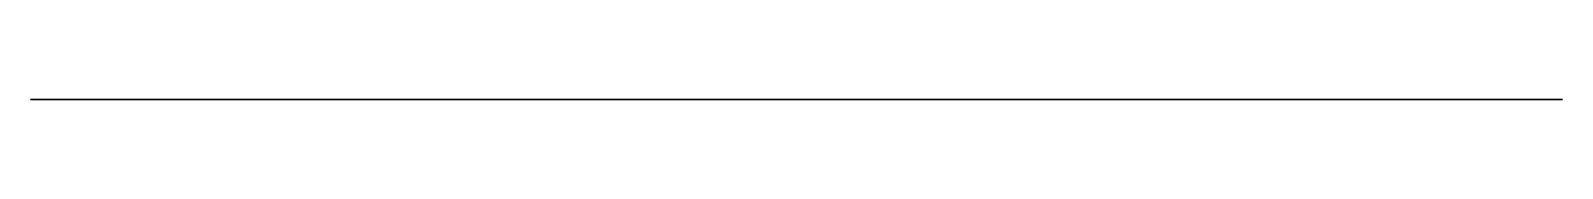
# Model space of a CAD drawing. Header units: millimetres. Extents: x 111.3 to 168.4, y 0 to 0.
import ezdxf

# ---------------------------------------------------------------- set-up
doc = ezdxf.new("R2010")
doc.units = ezdxf.units.MM
doc.layers.get('0').update_dxf_attribs({"color": 173, "true_color": 0x5858e1})

msp = doc.modelspace()

# ---------------------------------------------------------------- linework, layer by layer
at = {"color": 236, "true_color": 0x8d073a}
msp.add_polyline3d([(111.321, 0, -120.617), (121.837, 0, -120.617), (121.865, 0, -120.618), (121.893, 0, -120.62), (121.921, 0, -120.623), (121.948, 0, -120.628), (121.975, 0, -120.634), (122.002, 0, -120.642), (122.028, 0, -120.65), (122.054, 0, -120.66), (122.08, 0, -120.672), (122.104, 0, -120.684), (122.129, 0, -120.698), (122.152, 0, -120.713), (122.175, 0, -120.729), (122.197, 0, -120.746), (122.218, 0, -120.764), (122.239, 0, -120.784), (124.072, 0, -122.621), (124.078, 0, -122.626), (124.084, 0, -122.631), (124.089, 0, -122.635), (124.096, 0, -122.639), (124.102, 0, -122.642), (124.108, 0, -122.645), (124.115, 0, -122.648), (124.122, 0, -122.65), (124.128, 0, -122.652), (124.135, 0, -122.653), (124.142, 0, -122.654), (124.149, 0, -122.655), (124.156, 0, -122.655), (124.163, 0, -122.655), (124.17, 0, -122.654), (124.177, 0, -122.653), (124.184, 0, -122.652), (124.191, 0, -122.65), (124.198, 0, -122.648), (124.204, 0, -122.646), (124.211, 0, -122.643), (124.217, 0, -122.639), (124.223, 0, -122.636), (124.229, 0, -122.632), (124.235, 0, -122.627), (124.24, 0, -122.622), (124.246, 0, -122.617), (124.251, 0, -122.612), (124.255, 0, -122.606), (124.26, 0, -122.6), (124.264, 0, -122.593), (124.268, 0, -122.586), (124.34, 0, -122.45), (124.417, 0, -122.317), (124.5, 0, -122.187), (124.588, 0, -122.061), (124.68, 0, -121.939), (124.777, 0, -121.821), (124.879, 0, -121.707), (124.985, 0, -121.597), (125.096, 0, -121.491), (125.211, 0, -121.39), (125.33, 0, -121.294), (125.453, 0, -121.202), (125.579, 0, -121.115), (125.71, 0, -121.033), (125.844, 0, -120.956), (125.981, 0, -120.885), (126.131, 0, -120.815), (126.284, 0, -120.751), (126.438, 0, -120.694), (126.595, 0, -120.645), (126.753, 0, -120.602), (126.913, 0, -120.566), (127.074, 0, -120.537), (127.236, 0, -120.514), (127.399, 0, -120.499), (127.562, 0, -120.491), (127.726, 0, -120.49), (127.89, 0, -120.496), (128.054, 0, -120.509), (128.217, 0, -120.529), (128.38, 0, -120.556), (128.542, 0, -120.59), (128.702, 0, -120.631), (128.86, 0, -120.68), (129.016, 0, -120.734), (129.168, 0, -120.796), (129.318, 0, -120.863), (129.464, 0, -120.937), (129.606, 0, -121.017), (129.746, 0, -121.103), (129.881, 0, -121.195), (130.012, 0, -121.293), (130.139, 0, -121.396), (130.262, 0, -121.505), (130.38, 0, -121.619), (130.493, 0, -121.739), (130.602, 0, -121.863), (130.705, 0, -121.993), (130.833, 0, -122.155), (130.967, 0, -122.313), (131.249, 0, -122.615), (131.549, 0, -122.9), (131.863, 0, -123.171), (132.524, 0, -123.678), (133.207, 0, -124.154), (133.906, 0, -124.598), (134.63, 0, -125), (135.376, 0, -125.358), (136.143, 0, -125.673), (136.871, 0, -125.924), (137.61, 0, -126.135), (138.36, 0, -126.306), (139.119, 0, -126.435), (139.131, 0, -126.437), (139.143, 0, -126.44), (139.155, 0, -126.443), (139.167, 0, -126.446), (139.179, 0, -126.451), (139.19, 0, -126.455), (139.201, 0, -126.46), (139.212, 0, -126.466), (139.222, 0, -126.472), (139.232, 0, -126.478), (139.242, 0, -126.485), (139.251, 0, -126.493), (139.26, 0, -126.5), (139.269, 0, -126.508), (139.278, 0, -126.517), (139.286, 0, -126.525), (139.293, 0, -126.534), (139.3, 0, -126.544), (139.307, 0, -126.554), (139.314, 0, -126.564), (139.319, 0, -126.574), (139.325, 0, -126.584), (139.33, 0, -126.595), (139.335, 0, -126.606), (139.339, 0, -126.618), (139.342, 0, -126.629), (139.345, 0, -126.641), (139.348, 0, -126.653), (139.35, 0, -126.665), (139.351, 0, -126.677), (139.352, 0, -126.689), (139.352, 0, -126.702), (139.352, 0, -127.986), (139.352, 0, -127.998), (139.353, 0, -128.01), (139.355, 0, -128.022), (139.357, 0, -128.033), (139.36, 0, -128.045), (139.363, 0, -128.056), (139.367, 0, -128.067), (139.371, 0, -128.078), (139.375, 0, -128.088), (139.381, 0, -128.098), (139.386, 0, -128.108), (139.392, 0, -128.118), (139.399, 0, -128.127), (139.406, 0, -128.136), (139.413, 0, -128.144), (139.421, 0, -128.153), (139.429, 0, -128.16), (139.438, 0, -128.168), (139.447, 0, -128.175), (139.456, 0, -128.181), (139.466, 0, -128.187), (139.475, 0, -128.193), (139.486, 0, -128.198), (139.496, 0, -128.203), (139.507, 0, -128.207), (139.518, 0, -128.211), (139.529, 0, -128.214), (139.54, 0, -128.217), (139.552, 0, -128.219), (139.564, 0, -128.22), (139.576, 0, -128.221), (139.588, 0, -128.222), (156.39, 0, -128.222), (156.419, 0, -128.222), (156.447, 0, -128.224), (156.475, 0, -128.227), (156.503, 0, -128.231), (156.531, 0, -128.236), (156.558, 0, -128.243), (156.586, 0, -128.251), (156.612, 0, -128.259), (156.639, 0, -128.269), (156.665, 0, -128.28), (156.69, 0, -128.292), (156.715, 0, -128.305), (156.74, 0, -128.319), (156.764, 0, -128.335), (156.787, 0, -128.351), (156.81, 0, -128.368), (159.965, 0, -130.876), (160.019, 0, -130.636), (160.087, 0, -130.401), (160.168, 0, -130.171), (160.261, 0, -129.947), (160.367, 0, -129.73), (160.484, 0, -129.519), (160.613, 0, -129.315), (160.753, 0, -129.12), (160.903, 0, -128.932), (161.064, 0, -128.753), (161.235, 0, -128.582), (161.416, 0, -128.422), (161.606, 0, -128.271), (161.805, 0, -128.131), (162.013, 0, -128.002), (162.229, 0, -127.884), (162.452, 0, -127.779), (162.678, 0, -127.688), (162.909, 0, -127.609), (163.142, 0, -127.544), (163.379, 0, -127.493), (163.617, 0, -127.455), (163.856, 0, -127.43), (164.097, 0, -127.419), (164.338, 0, -127.422), (164.578, 0, -127.438), (164.817, 0, -127.467), (165.055, 0, -127.51), (165.291, 0, -127.567), (165.524, 0, -127.637), (165.754, 0, -127.72), (165.98, 0, -127.817), (166.204, 0, -127.927), (166.425, 0, -128.049), (166.642, 0, -128.182), (166.854, 0, -128.326), (167.059, 0, -128.48), (167.255, 0, -128.643), (167.44, 0, -128.817), (167.613, 0, -128.999), (167.772, 0, -129.19), (167.846, 0, -129.288), (167.915, 0, -129.389), (167.98, 0, -129.491), (168.041, 0, -129.595), (168.097, 0, -129.701), (168.148, 0, -129.809), (168.193, 0, -129.918), (168.234, 0, -130.029), (168.268, 0, -130.142), (168.297, 0, -130.256), (168.32, 0, -130.371), (168.337, 0, -130.488), (168.347, 0, -130.606), (168.35, 0, -130.726), (168.35, 0, -136.267), (111.321, 0, -136.267)], close=True, dxfattribs=at)

doc.saveas('drawing.dxf')
